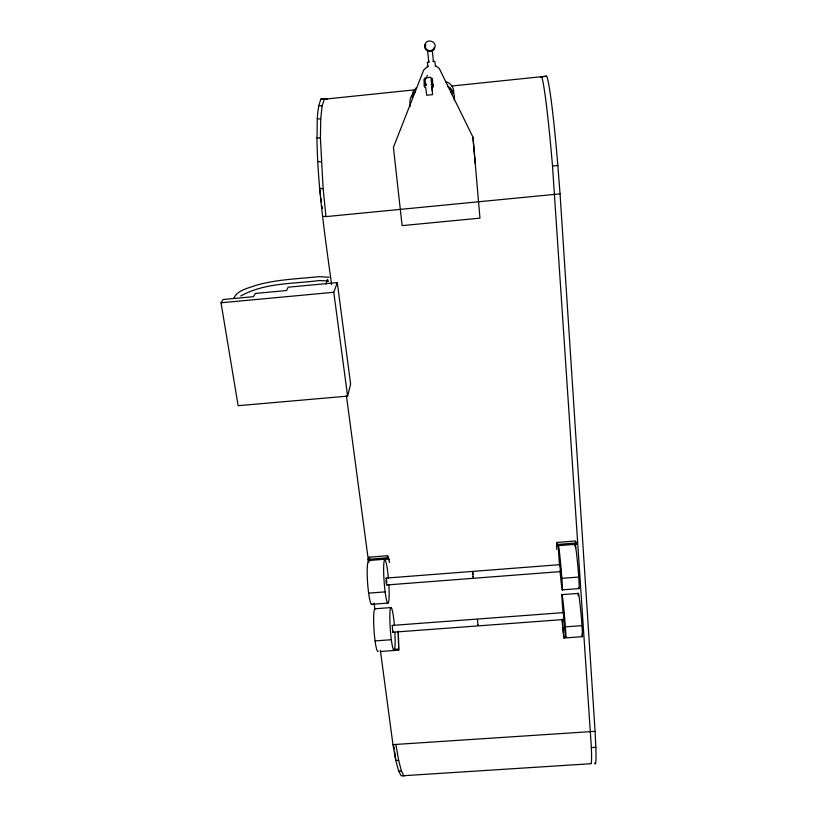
<?xml version="1.0" encoding="UTF-8"?>
<svg xmlns="http://www.w3.org/2000/svg" width="817" height="817" viewBox="0 0 817 817"><rect width="100%" height="100%" fill="white"/><g stroke="black" fill="none" stroke-linecap="round" stroke-linejoin="round"><path stroke-width="1.23" d="M575.525 543.642L575.617 547.993M477.904 624.729L478.088 625.434M473.309 577.925L473.033 576.475M451.924 85.989L546.624 76.175A108.692 5.086 85.7 0 1 557.848 165.494L560.043 193.854L325.973 216.607L323.123 188.676L320.417 138.104L320.724 119.068L322.092 105.883L324.39 99.194L414.045 89.911M472.767 571.543L473.012 576.475M331.579 284.51C324.972 235.796 317.578 187.011 316.935 137.756C317.619 124.807 315.965 111.102 321.071 98.857L327.423 99.092L321.071 98.857M392.926 630.887L392.722 632.235L392.293 625.413L563.587 612.607L564.026 616.478L564.21 619.49L392.722 632.235M560.115 564.649L386.145 578.089L386.155 582.531L386.645 584.972L560.697 571.583L560.094 565.068M412.044 97.213L413.045 91.657L416.415 87.633M453.609 93.271C454.466 88.124 450.759 82.793 445.622 81.802M454.262 100.236C455.273 95.109 452.996 89.441 448.196 87.062M563.587 612.607L564.006 618.163M380.375 650.393L380.528 651.476L398.706 650.148L398.236 631.286M398.706 650.148L398.359 631.327M432.193 91.004L431.979 86.949M386.85 584.196L386.717 584.972M575.566 542.835L575.74 542.304L576.036 543.244M389.29 559.727L387.615 555.734L369.018 557.194L368.242 559.298L368.396 560.533L387.105 559.063L387.728 557.051L389.658 562.515M387.105 559.063L387.615 555.734M368.396 560.533L368.855 558.828M426.484 78.565L427.281 75.174M347.593 396.133L350.636 384.113L337.278 282.6L288.166 287.196L286.532 290.535L255.312 293.446L253.484 296.673L223.133 299.502L221.019 302.78L238.145 405.692L347.593 396.133L333.785 292.282L337.278 282.6M434.021 47.672C432.622 53.268 423.523 50.368 425.708 44.833M325.891 284.071L327.648 279.363L327.464 280.701L327.392 280.078L328.291 281.303M233.754 298.195C237.849 289.861 248.276 288.217 256.16 285.296C276.544 279.404 297.95 278.893 318.906 276.667L329.169 277.259M412.524 95.293L413.933 93.077M556.653 542.468L557.143 545.746L576.23 544.255L575.628 540.977L556.653 542.468L556.643 546.634M415.22 91.902C410.706 94.966 408.796 101.022 410.491 106.159M240.78 295.989C264.698 282.651 292.139 284.02 319.437 280.527L327.811 281.038M428.108 65.85L423.696 70.048L393.416 147.356L402.117 225.635L479.967 218.139L472.941 137.133L439.24 68.424L435.553 65.687M546.624 76.175L540.446 77.033L541.579 76.696A108.671 4.688 85.6 0 1 552.506 166.025L591.365 747.616A93.72 3.482 84.8 0 1 591.202 763.701L401.178 775.864L398.573 770.88L395.765 760.3L392.957 744.624L380.477 651.088M429.252 61.796L427.362 62.347L427.853 67.127M424.891 79.239L424.003 79.331L424.258 85.867M431.601 78.544L432.346 78.463L432.918 87.215L432.173 87.286L432.081 86.52M424.278 85.336L426.525 85.101M431.029 84.631C434.031 82.2 434.552 88.512 431.223 86.765M552.506 166.025L557.848 165.494M221.019 302.78L333.785 292.282M368.242 559.298L386.952 557.837M368.641 593.132L385.154 591.865M561.861 578.334L578.712 577.047M371.449 604.335L387.769 603.099M562.372 589.843L579.028 588.577M391.169 607.562L375.207 608.767A21.416 2.441 86.1 0 0 374.063 630.847A21.416 2.441 86.1 0 0 378.24 651.19M561.953 594.633L578.242 593.408M375.074 640.926L391.343 639.721M565.384 626.853L581.98 625.628M393.712 649.413L398.563 649.055M566.304 636.739L563.832 636.923L563.904 638.026L582.45 636.668L582.378 635.565M392.957 744.624L595.082 731.338L560.043 193.854M591.365 747.616L595.838 747.32L595.082 731.338M433 61.387L434.879 61.51L435.359 66.289M386.145 578.089L386.461 578.865M404.027 776.15L401.474 771.166L398.706 760.596L395.765 760.3L394.591 751.446M398.573 770.88L401.474 771.166M316.935 137.756L320.417 138.104M317.721 161.5L321.224 161.858M323.123 188.676L319.61 188.319L320.611 195.845M322.47 216.25L325.973 216.607M318.712 105.536L322.092 105.883M317.282 118.71L320.724 119.068M369.018 557.194L369.713 557.684M447.798 86.265L449.973 87.736L452.853 92.096M392.293 625.413L392.528 626.108M431.223 80.934L431.723 84.345M451.066 92.004L452.158 94.241M370.142 559.737L370.51 560.83M560.697 571.583L560.135 565.936M556.99 544.735L556.765 543.795L556.847 549.453M395.928 744.93L398.706 760.596M582.164 634.094L582.45 636.668M424.442 87.296L424.37 86.684M320.948 198.357L321.449 202.126M321.949 205.894L322.286 208.406M393.917 746.391L394.254 748.913M346.418 395.745L368.671 562.607M374.063 603.058L374.911 609.37M425.677 82.783L425.943 84.948M563.638 635.452L563.904 638.026M431.519 81.138L430.865 77.278L425.044 77.881L425.391 84.897M432.009 85.897L431.652 79.668M563.434 633.696L563.71 636.514M563.219 631.684L563.495 634.646M477.874 624.729L477.496 619.48M563.26 632.511L562.739 627.037M427.597 50.48L428.792 62.184M425.606 87.174L426.75 95.242L432.55 94.639L432.173 87.644M432.254 49.96L433.439 61.673M563.015 630.142L562.494 624.484M562.249 621.819L562.494 624.862M386.696 580.53L386.85 582.531M562.004 619.112L562.239 622.043M472.941 137.133L475.28 163.574M557.143 545.746L557.041 544.5L576.148 542.999L576.23 544.255M472.788 573.83L472.839 574.494M472.716 572.635L472.747 573.197M425.218 82.578L425.351 85.826M575.393 543.611L575.434 545.164M595.838 747.32A93.741 3.779 84.7 0 1 594.572 762.945M388.861 584.655A21.661 2.257 85.8 0 1 386.798 600.955A21.661 2.257 85.8 0 1 383.673 566.508A21.661 2.257 85.8 0 1 387.667 571.512M387.779 572.441A21.661 2.257 85.8 0 1 388.402 578.426M371.949 604.263A21.64 2.522 85.9 0 1 367.599 582.848A21.64 2.522 85.9 0 1 368.896 561.381M394.866 632.195A21.426 2.175 86 0 1 392.548 646.911A21.426 2.175 86 0 1 390.026 611.147A21.426 2.175 86 0 1 394.356 625.005M563.087 613.424A21.63 0.592 84.9 0 1 562.627 597.932A21.63 0.592 84.9 0 1 565.844 634.349A21.63 0.592 84.9 0 1 563.536 618.612M578.13 595.746A21.65 0.858 84.8 0 1 580.785 611.228A21.65 0.858 84.8 0 1 582.072 636.229M559.553 565.201A21.865 0.613 85 0 1 559.165 549.923A21.865 0.613 85 0 1 562.372 586.739A21.865 0.613 85 0 1 560.002 570.44M574.902 546.195A21.885 0.888 84.9 0 1 577.895 566.63A21.885 0.888 84.9 0 1 578.61 587.699M424.952 44.618C422.491 51.011 433.01 54.606 434.767 47.876C437.238 41.504 426.77 37.878 424.973 44.567"/></g></svg>
